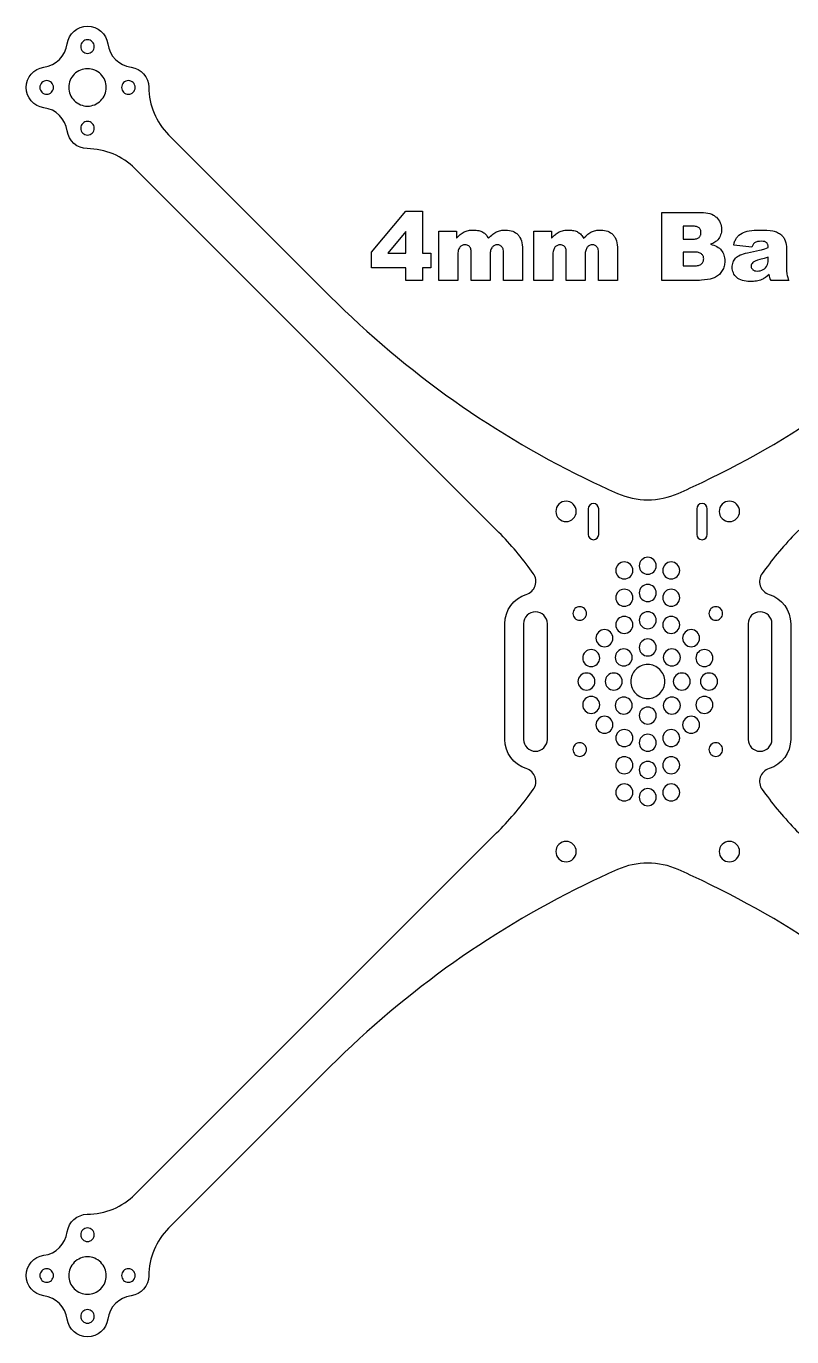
# Model space of a CAD drawing. Extents: x 0 to 442, y 0 to 193.
# Drawn here: x 0.4 to 112.9, y 0.2 to 192.9 of the extents above; entities that cross this region are included whole.
import ezdxf

# ---------------------------------------------------------------- set-up
doc = ezdxf.new("R2010")
doc.units = 0
doc.layers.get('0').update_dxf_attribs({"linetype": 'CONTINUOUS'})

msp = doc.modelspace()

# ---------------------------------------------------------------- linework, layer by layer
for points in [[(138.38, 39.93, 0.085184), (99.71, 67.27, 0.006846), (96.19, 68.9, 0.21215), (87.26, 68.9, 0.006846), (83.73, 67.27, 0.085184), (45.06, 39.93), (21.33, 16.2, 0.19707), (18.41, 9.2, -0.373393), (15.81, 6.25, 0.337581), (12.38, 2.82, -0.874008), (6.43, 2.82, 0.337581), (3, 6.25, -0.874008), (3, 12.2, 0.337581), (6.43, 15.63, -0.373393), (9.38, 18.23, 0.19707), (16.38, 21.15), (69.51, 74.28, 0.037743), (74.42, 80), (74.91, 80.66, 0.513133), (73.88, 83.74, -0.32834), (70.72, 88.04), (70.72, 105.04, -0.32834), (73.88, 109.34, 0.513133), (74.91, 112.42), (74.42, 113.09, 0.037743), (69.51, 118.8), (16.38, 171.93, 0.19707), (9.38, 174.86, -0.373393), (6.43, 177.46, 0.337581), (3, 180.88, -0.874008), (3, 186.83, 0.337581), (6.43, 190.26, -0.874008), (12.38, 190.26, 0.337581), (15.81, 186.83, -0.373393), (18.41, 183.88, 0.19707), (21.33, 176.88), (45.06, 153.15, 0.085184), (83.73, 125.81, 0.006846), (87.26, 124.19, 0.21215), (96.19, 124.19, 0.006846), (99.71, 125.81, 0.085184), (138.38, 153.15)], [(113.93, 118.8, 0.037743), (109.02, 113.09), (108.53, 112.42, 0.513133), (109.56, 109.34, -0.32834), (112.72, 105.04), (112.72, 88.04, -0.32834), (109.56, 83.74, 0.513133), (108.53, 80.66), (109.02, 80, 0.037743), (113.93, 74.28)]]:
    msp.add_lwpolyline(points, format="xyb")
for points in [[(9.41, 190.86, 0.414214), (8.41, 189.86, 0.414214), (9.41, 188.86, 0.414214), (10.41, 189.86, 0.414214)], [(9.41, 186.61, 0.414214), (6.66, 183.86, 0.414214), (9.41, 181.11, 0.414214), (12.16, 183.86, 0.414214)], [(3.41, 184.86, 0.414214), (2.41, 183.86, 0.414214), (3.41, 182.86, 0.414214), (4.41, 183.86, 0.414214)], [(15.41, 184.86, 0.414214), (14.41, 183.86, 0.414214), (15.41, 182.86, 0.414214), (16.41, 183.86, 0.414214)], [(9.41, 178.86, 0.414214), (8.41, 177.86, 0.414214), (9.41, 176.86, 0.414214), (10.41, 177.86, 0.414214)], [(79.72, 123.04, 0.414214), (78.22, 121.54, 0.414214), (79.72, 120.04, 0.414214), (81.22, 121.54, 0.414214)], [(82.97, 118.16, 1), (84.52, 118.16), (84.52, 121.92, 1), (82.97, 121.92)], [(98.92, 118.16, 1), (100.47, 118.16), (100.47, 121.92, 1), (98.92, 121.92)], [(103.72, 123.04, 0.414214), (102.22, 121.54, 0.414214), (103.72, 120.04, 0.414214), (105.22, 121.54, 0.414214)], [(88.28, 114.11, 0.414214), (87.03, 112.86, 0.414214), (88.28, 111.61, 0.414214), (89.53, 112.86, 0.414214)], [(91.72, 114.8, 0.414214), (90.47, 113.55, 0.414214), (91.72, 112.3, 0.414214), (92.97, 113.55, 0.414214)], [(95.17, 114.11, 0.414214), (93.92, 112.86, 0.414214), (95.17, 111.61, 0.414214), (96.42, 112.86, 0.414214)], [(88.28, 110.11, 0.414214), (87.03, 108.86, 0.414214), (88.28, 107.61, 0.414214), (89.53, 108.86, 0.414214)], [(91.72, 110.8, 0.414214), (90.47, 109.55, 0.414214), (91.72, 108.3, 0.414214), (92.97, 109.55, 0.414214)], [(95.17, 110.11, 0.414214), (93.92, 108.86, 0.414214), (95.17, 107.61, 0.414214), (96.42, 108.86, 0.414214)], [(73.47, 88.04, 1), (76.97, 88.04), (76.97, 105.04, 1), (73.47, 105.04)], [(81.72, 107.54, 0.414214), (80.72, 106.54, 0.414214), (81.72, 105.54, 0.414214), (82.72, 106.54, 0.414214)], [(88.28, 106.11, 0.414214), (87.03, 104.86, 0.414214), (88.28, 103.61, 0.414214), (89.53, 104.86, 0.414214)], [(91.72, 106.79, 0.414214), (90.47, 105.54, 0.414214), (91.72, 104.29, 0.414214), (92.97, 105.54, 0.414214)], [(95.17, 106.11, 0.414214), (93.92, 104.86, 0.414214), (95.17, 103.61, 0.414214), (96.42, 104.86, 0.414214)], [(101.72, 107.54, 0.414214), (100.72, 106.54, 0.414214), (101.72, 105.54, 0.414214), (102.72, 106.54, 0.414214)], [(106.47, 88.04, 1), (109.97, 88.04), (109.97, 105.04, 1), (106.47, 105.04)], [(85.36, 104.16, 0.414214), (84.11, 102.91, 0.414214), (85.36, 101.66, 0.414214), (86.61, 102.91, 0.414214)], [(98.09, 104.16, 0.414214), (96.84, 102.91, 0.414214), (98.09, 101.66, 0.414214), (99.34, 102.91, 0.414214)], [(91.72, 102.79, 0.414214), (90.47, 101.54, 0.414214), (91.72, 100.29, 0.414214), (92.97, 101.54, 0.414214)], [(83.41, 101.24, 0.414214), (82.16, 99.99, 0.414214), (83.41, 98.74, 0.414214), (84.66, 99.99, 0.414214)], [(88.19, 101.33, 0.414214), (86.94, 100.08, 0.414214), (88.19, 98.83, 0.414214), (89.44, 100.08, 0.414214)], [(95.26, 101.33, 0.414214), (94.01, 100.08, 0.414214), (95.26, 98.83, 0.414214), (96.51, 100.08, 0.414214)], [(100.04, 101.24, 0.414214), (98.79, 99.99, 0.414214), (100.04, 98.74, 0.414214), (101.29, 99.99, 0.414214)], [(91.72, 99.04, 0.414214), (89.22, 96.54, 0.414214), (91.72, 94.04, 0.414214), (94.22, 96.54, 0.414214)], [(82.72, 97.79, 0.414214), (81.47, 96.54, 0.414214), (82.72, 95.29, 0.414214), (83.97, 96.54, 0.414214)], [(86.72, 97.79, 0.414214), (85.47, 96.54, 0.414214), (86.72, 95.29, 0.414214), (87.97, 96.54, 0.414214)], [(96.72, 97.79, 0.414214), (95.47, 96.54, 0.414214), (96.72, 95.29, 0.414214), (97.97, 96.54, 0.414214)], [(100.72, 97.79, 0.414214), (99.47, 96.54, 0.414214), (100.72, 95.29, 0.414214), (101.97, 96.54, 0.414214)], [(83.41, 94.35, 0.414214), (82.16, 93.1, 0.414214), (83.41, 91.85, 0.414214), (84.66, 93.1, 0.414214)], [(88.19, 94.26, 0.414214), (86.94, 93.01, 0.414214), (88.19, 91.76, 0.414214), (89.44, 93.01, 0.414214)], [(91.72, 92.79, 0.414214), (90.47, 91.54, 0.414214), (91.72, 90.29, 0.414214), (92.97, 91.54, 0.414214)], [(95.26, 94.26, 0.414214), (94.01, 93.01, 0.414214), (95.26, 91.76, 0.414214), (96.51, 93.01, 0.414214)], [(100.04, 94.35, 0.414214), (98.79, 93.1, 0.414214), (100.04, 91.85, 0.414214), (101.29, 93.1, 0.414214)], [(85.36, 91.43, 0.414214), (84.11, 90.18, 0.414214), (85.36, 88.93, 0.414214), (86.61, 90.18, 0.414214)], [(98.09, 91.43, 0.414214), (96.84, 90.18, 0.414214), (98.09, 88.93, 0.414214), (99.34, 90.18, 0.414214)], [(88.28, 89.48, 0.414214), (87.03, 88.23, 0.414214), (88.28, 86.98, 0.414214), (89.53, 88.23, 0.414214)], [(91.72, 88.79, 0.414214), (90.47, 87.54, 0.414214), (91.72, 86.29, 0.414214), (92.97, 87.54, 0.414214)], [(95.17, 89.48, 0.414214), (93.92, 88.23, 0.414214), (95.17, 86.98, 0.414214), (96.42, 88.23, 0.414214)], [(81.72, 87.54, 0.414214), (80.72, 86.54, 0.414214), (81.72, 85.54, 0.414214), (82.72, 86.54, 0.414214)], [(101.72, 87.54, 0.414214), (100.72, 86.54, 0.414214), (101.72, 85.54, 0.414214), (102.72, 86.54, 0.414214)], [(88.28, 85.48, 0.414214), (87.03, 84.23, 0.414214), (88.28, 82.98, 0.414214), (89.53, 84.23, 0.414214)], [(91.72, 84.79, 0.414214), (90.47, 83.54, 0.414214), (91.72, 82.29, 0.414214), (92.97, 83.54, 0.414214)], [(95.17, 85.48, 0.414214), (93.92, 84.23, 0.414214), (95.17, 82.98, 0.414214), (96.42, 84.23, 0.414214)], [(88.28, 81.48, 0.414214), (87.03, 80.23, 0.414214), (88.28, 78.98, 0.414214), (89.53, 80.23, 0.414214)], [(95.17, 81.48, 0.414214), (93.92, 80.23, 0.414214), (95.17, 78.98, 0.414214), (96.42, 80.23, 0.414214)], [(91.72, 80.79, 0.414214), (90.47, 79.54, 0.414214), (91.72, 78.29, 0.414214), (92.97, 79.54, 0.414214)], [(79.72, 73.04, 0.414214), (78.22, 71.54, 0.414214), (79.72, 70.04, 0.414214), (81.22, 71.54, 0.414214)], [(103.72, 73.04, 0.414214), (102.22, 71.54, 0.414214), (103.72, 70.04, 0.414214), (105.22, 71.54, 0.414214)], [(9.41, 16.23, 0.414214), (8.41, 15.23, 0.414214), (9.41, 14.23, 0.414214), (10.41, 15.23, 0.414214)], [(9.41, 11.98, 0.414214), (6.66, 9.23, 0.414214), (9.41, 6.48, 0.414214), (12.16, 9.23, 0.414214)], [(3.41, 10.23, 0.414214), (2.41, 9.23, 0.414214), (3.41, 8.23, 0.414214), (4.41, 9.23, 0.414214)], [(15.41, 10.23, 0.414214), (14.41, 9.23, 0.414214), (15.41, 8.23, 0.414214), (16.41, 9.23, 0.414214)], [(9.41, 4.23, 0.414214), (8.41, 3.23, 0.414214), (9.41, 2.23, 0.414214), (10.41, 3.23, 0.414214)]]:
    msp.add_lwpolyline(points, format="xyb", close=True)
for points in [[(56.19, 157.36), (51.13, 157.36), (51.13, 159.64), (56.19, 165.66), (58.62, 165.66), (58.62, 159.51), (59.87, 159.51), (59.87, 157.36), (58.62, 157.36), (58.62, 155.49), (56.19, 155.49)], [(93.79, 165.49), (99.58, 165.49), (99.93, 165.48), (100.26, 165.44), (100.57, 165.39), (100.86, 165.31), (101.12, 165.21), (101.37, 165.09), (101.48, 165.02), (101.59, 164.94), (101.7, 164.86), (101.8, 164.77), (101.98, 164.59), (102.14, 164.39), (102.27, 164.19), (102.38, 163.97), (102.46, 163.74), (102.52, 163.51), (102.56, 163.26), (102.57, 163), (102.56, 162.78), (102.54, 162.57), (102.49, 162.37), (102.43, 162.17), (102.36, 161.99), (102.26, 161.81), (102.15, 161.64), (102.02, 161.48), (101.92, 161.37), (101.81, 161.28), (101.7, 161.19), (101.57, 161.1), (101.43, 161.02), (101.28, 160.94), (101.11, 160.87), (100.94, 160.81), (101.2, 160.74), (101.45, 160.66), (101.67, 160.56), (101.88, 160.46), (102.07, 160.34), (102.24, 160.21), (102.39, 160.07), (102.53, 159.92), (102.65, 159.76), (102.75, 159.58), (102.84, 159.4), (102.91, 159.21), (102.96, 159), (103, 158.79), (103.03, 158.57), (103.04, 158.33), (103.03, 158.14), (103.01, 157.95), (102.99, 157.77), (102.95, 157.59), (102.89, 157.42), (102.83, 157.25), (102.76, 157.09), (102.67, 156.93), (102.58, 156.78), (102.48, 156.64), (102.37, 156.51), (102.25, 156.38), (102.12, 156.26), (101.98, 156.15), (101.84, 156.05), (101.69, 155.95), (101.58, 155.9), (101.47, 155.85), (101.34, 155.8), (101.2, 155.76), (100.88, 155.68), (100.51, 155.62), (99.64, 155.52), (99.34, 155.5), (99.13, 155.49), (93.79, 155.49)], [(56.19, 159.51), (56.19, 162.66), (53.52, 159.51)], [(61.02, 162.73), (63.62, 162.73), (63.62, 161.68), (63.76, 161.83), (63.9, 161.98), (64.04, 162.12), (64.18, 162.24), (64.32, 162.35), (64.46, 162.45), (64.6, 162.54), (64.75, 162.62), (64.89, 162.68), (65.05, 162.74), (65.21, 162.79), (65.38, 162.83), (65.55, 162.86), (65.73, 162.88), (65.92, 162.89), (66.12, 162.9), (66.33, 162.89), (66.53, 162.88), (66.72, 162.85), (66.9, 162.82), (67.07, 162.78), (67.22, 162.72), (67.36, 162.66), (67.5, 162.59), (67.62, 162.51), (67.74, 162.42), (67.85, 162.32), (67.96, 162.21), (68.06, 162.09), (68.15, 161.96), (68.24, 161.82), (68.32, 161.68), (68.64, 162), (68.8, 162.14), (68.95, 162.27), (69.09, 162.38), (69.24, 162.48), (69.38, 162.57), (69.51, 162.64), (69.65, 162.7), (69.8, 162.75), (69.95, 162.8), (70.12, 162.83), (70.29, 162.86), (70.46, 162.88), (70.65, 162.89), (70.84, 162.9), (71.13, 162.89), (71.39, 162.85), (71.64, 162.8), (71.88, 162.72), (72.1, 162.63), (72.3, 162.51), (72.49, 162.37), (72.66, 162.2), (72.74, 162.11), (72.81, 162.02), (72.88, 161.92), (72.95, 161.81), (73.06, 161.57), (73.15, 161.32), (73.22, 161.03), (73.27, 160.73), (73.31, 160.39), (73.32, 160.04), (73.32, 155.49), (70.53, 155.49), (70.53, 159.62), (70.52, 159.84), (70.48, 160.04), (70.46, 160.13), (70.43, 160.21), (70.39, 160.28), (70.34, 160.35), (70.27, 160.43), (70.19, 160.51), (70.11, 160.57), (70.03, 160.63), (69.94, 160.67), (69.85, 160.7), (69.75, 160.71), (69.65, 160.72), (69.53, 160.71), (69.42, 160.7), (69.31, 160.67), (69.21, 160.63), (69.11, 160.58), (69.02, 160.52), (68.94, 160.45), (68.86, 160.37), (68.79, 160.27), (68.73, 160.16), (68.68, 160.04), (68.64, 159.9), (68.6, 159.75), (68.58, 159.59), (68.57, 159.42), (68.56, 159.23), (68.56, 155.49), (65.78, 155.49), (65.78, 159.48), (65.77, 159.7), (65.76, 159.88), (65.75, 160.02), (65.72, 160.13), (65.67, 160.26), (65.6, 160.37), (65.52, 160.48), (65.42, 160.57), (65.3, 160.64), (65.18, 160.69), (65.04, 160.72), (64.9, 160.73), (64.78, 160.73), (64.67, 160.71), (64.57, 160.68), (64.47, 160.64), (64.37, 160.59), (64.28, 160.53), (64.19, 160.46), (64.11, 160.37), (64.04, 160.27), (63.98, 160.16), (63.93, 160.04), (63.88, 159.89), (63.85, 159.74), (63.83, 159.57), (63.81, 159.38), (63.81, 159.19), (63.81, 155.49), (61.02, 155.49)], [(74.99, 162.73), (77.59, 162.73), (77.59, 161.68), (77.73, 161.83), (77.87, 161.98), (78.01, 162.12), (78.15, 162.24), (78.29, 162.35), (78.43, 162.45), (78.57, 162.54), (78.72, 162.62), (78.86, 162.68), (79.02, 162.74), (79.18, 162.79), (79.35, 162.83), (79.52, 162.86), (79.7, 162.88), (79.89, 162.89), (80.09, 162.9), (80.3, 162.89), (80.5, 162.88), (80.69, 162.85), (80.87, 162.82), (81.04, 162.78), (81.19, 162.72), (81.33, 162.66), (81.47, 162.59), (81.59, 162.51), (81.71, 162.42), (81.82, 162.32), (81.93, 162.21), (82.03, 162.09), (82.12, 161.96), (82.21, 161.82), (82.29, 161.68), (82.61, 162), (82.77, 162.14), (82.92, 162.27), (83.06, 162.38), (83.21, 162.48), (83.35, 162.57), (83.48, 162.64), (83.62, 162.7), (83.77, 162.75), (83.92, 162.8), (84.09, 162.83), (84.26, 162.86), (84.43, 162.88), (84.62, 162.89), (84.81, 162.9), (85.1, 162.89), (85.36, 162.85), (85.61, 162.8), (85.85, 162.72), (86.07, 162.63), (86.27, 162.51), (86.46, 162.37), (86.63, 162.2), (86.71, 162.11), (86.78, 162.02), (86.85, 161.92), (86.92, 161.81), (87.03, 161.57), (87.12, 161.32), (87.19, 161.03), (87.24, 160.73), (87.28, 160.39), (87.29, 160.04), (87.29, 155.49), (84.5, 155.49), (84.5, 159.62), (84.49, 159.84), (84.45, 160.04), (84.43, 160.13), (84.4, 160.21), (84.36, 160.28), (84.31, 160.35), (84.24, 160.43), (84.16, 160.51), (84.08, 160.57), (84, 160.63), (83.91, 160.67), (83.82, 160.7), (83.72, 160.71), (83.62, 160.72), (83.5, 160.71), (83.39, 160.7), (83.28, 160.67), (83.18, 160.63), (83.08, 160.58), (82.99, 160.52), (82.91, 160.45), (82.83, 160.37), (82.76, 160.27), (82.7, 160.16), (82.65, 160.04), (82.61, 159.9), (82.57, 159.75), (82.55, 159.59), (82.54, 159.42), (82.53, 159.23), (82.53, 155.49), (79.75, 155.49), (79.75, 159.48), (79.74, 159.7), (79.73, 159.88), (79.72, 160.02), (79.69, 160.13), (79.64, 160.26), (79.57, 160.37), (79.49, 160.48), (79.39, 160.57), (79.27, 160.64), (79.15, 160.69), (79.01, 160.72), (78.87, 160.73), (78.75, 160.73), (78.64, 160.71), (78.54, 160.68), (78.44, 160.64), (78.34, 160.59), (78.25, 160.53), (78.16, 160.46), (78.08, 160.37), (78.01, 160.27), (77.95, 160.16), (77.9, 160.04), (77.85, 159.89), (77.82, 159.74), (77.8, 159.57), (77.78, 159.38), (77.78, 159.19), (77.78, 155.49), (74.99, 155.49)], [(96.91, 161.57), (98.25, 161.57), (98.43, 161.57), (98.59, 161.58), (98.73, 161.6), (98.87, 161.63), (98.99, 161.66), (99.09, 161.71), (99.18, 161.76), (99.26, 161.82), (99.33, 161.88), (99.38, 161.95), (99.43, 162.03), (99.47, 162.12), (99.5, 162.21), (99.53, 162.31), (99.54, 162.42), (99.54, 162.53), (99.54, 162.64), (99.53, 162.74), (99.5, 162.84), (99.47, 162.92), (99.43, 163.01), (99.38, 163.08), (99.33, 163.15), (99.26, 163.22), (99.18, 163.27), (99.09, 163.32), (98.99, 163.37), (98.87, 163.4), (98.74, 163.43), (98.6, 163.45), (98.44, 163.46), (98.27, 163.46), (96.91, 163.46)], [(107, 160.39), (104.35, 160.67), (104.43, 161), (104.53, 161.29), (104.59, 161.42), (104.65, 161.54), (104.71, 161.66), (104.78, 161.76), (104.85, 161.86), (104.94, 161.95), (105.03, 162.04), (105.12, 162.13), (105.34, 162.3), (105.59, 162.45), (105.8, 162.55), (106.05, 162.64), (106.33, 162.72), (106.64, 162.78), (106.99, 162.83), (107.34, 162.87), (107.71, 162.89), (108.09, 162.9), (108.68, 162.89), (109.22, 162.86), (109.69, 162.82), (110.1, 162.76), (110.28, 162.72), (110.46, 162.67), (110.63, 162.61), (110.79, 162.54), (110.94, 162.46), (111.09, 162.38), (111.23, 162.28), (111.36, 162.17), (111.44, 162.09), (111.53, 162), (111.6, 161.91), (111.68, 161.8), (111.74, 161.69), (111.81, 161.57), (111.92, 161.3), (112.01, 161.03), (112.07, 160.75), (112.11, 160.49), (112.12, 160.23), (112.12, 157.03), (112.13, 156.79), (112.14, 156.57), (112.16, 156.39), (112.19, 156.23), (112.23, 156.07), (112.29, 155.9), (112.37, 155.7), (112.47, 155.49), (109.86, 155.49), (109.73, 155.73), (109.66, 155.91), (109.61, 156.1), (109.56, 156.38), (109.29, 156.13), (109.02, 155.92), (108.88, 155.84), (108.75, 155.76), (108.61, 155.69), (108.48, 155.62), (108.29, 155.55), (108.1, 155.49), (107.89, 155.44), (107.68, 155.4), (107.47, 155.37), (107.24, 155.34), (107.01, 155.33), (106.77, 155.32), (106.45, 155.33), (106.16, 155.36), (105.88, 155.41), (105.63, 155.47), (105.39, 155.56), (105.17, 155.66), (104.98, 155.78), (104.8, 155.92), (104.64, 156.08), (104.51, 156.24), (104.39, 156.41), (104.3, 156.6), (104.22, 156.78), (104.17, 156.98), (104.14, 157.19), (104.13, 157.41), (104.13, 157.61), (104.16, 157.8), (104.2, 157.98), (104.25, 158.16), (104.32, 158.32), (104.4, 158.48), (104.5, 158.62), (104.61, 158.76), (104.75, 158.89), (104.9, 159.01), (105.09, 159.12), (105.3, 159.23), (105.54, 159.32), (105.8, 159.41), (106.09, 159.48), (106.4, 159.55), (107.69, 159.82), (108.12, 159.92), (108.42, 159.99), (108.9, 160.14), (109.41, 160.32), (109.39, 160.56), (109.38, 160.67), (109.35, 160.76), (109.32, 160.84), (109.29, 160.92), (109.25, 160.98), (109.2, 161.04), (109.14, 161.09), (109.07, 161.13), (108.99, 161.17), (108.9, 161.19), (108.81, 161.22), (108.7, 161.23), (108.45, 161.25), (108.13, 161.23), (107.99, 161.21), (107.86, 161.19), (107.73, 161.16), (107.62, 161.12), (107.52, 161.08), (107.43, 161.03), (107.36, 160.98), (107.3, 160.92), (107.24, 160.86), (107.19, 160.78), (107.09, 160.6)], [(96.91, 157.64), (98.49, 157.64), (98.68, 157.64), (98.86, 157.65), (99.02, 157.68), (99.17, 157.71), (99.3, 157.75), (99.42, 157.8), (99.52, 157.85), (99.61, 157.92), (99.69, 157.99), (99.75, 158.07), (99.81, 158.16), (99.86, 158.25), (99.89, 158.35), (99.92, 158.45), (99.93, 158.56), (99.94, 158.68), (99.93, 158.79), (99.92, 158.89), (99.89, 158.99), (99.86, 159.08), (99.81, 159.17), (99.76, 159.25), (99.69, 159.32), (99.62, 159.39), (99.53, 159.46), (99.42, 159.51), (99.3, 159.56), (99.17, 159.6), (99.02, 159.63), (98.85, 159.65), (98.67, 159.66), (98.48, 159.66), (96.91, 159.66)], [(109.41, 158.93), (109.12, 158.83), (108.82, 158.73), (108.21, 158.56), (107.83, 158.45), (107.52, 158.34), (107.4, 158.29), (107.29, 158.23), (107.21, 158.18), (107.14, 158.12), (107.04, 158), (106.97, 157.88), (106.92, 157.75), (106.91, 157.61), (106.92, 157.45), (106.94, 157.38), (106.97, 157.31), (107, 157.25), (107.04, 157.19), (107.09, 157.13), (107.14, 157.07), (107.2, 157.03), (107.27, 156.98), (107.34, 156.95), (107.42, 156.92), (107.51, 156.9), (107.6, 156.88), (107.81, 156.87), (108.04, 156.88), (108.26, 156.92), (108.47, 156.99), (108.67, 157.09), (108.86, 157.21), (109.01, 157.34), (109.14, 157.48), (109.19, 157.56), (109.24, 157.64), (109.31, 157.81), (109.37, 158.01), (109.4, 158.24), (109.41, 158.48)]]:
    msp.add_lwpolyline(points, close=True)

doc.saveas('drawing.dxf')
